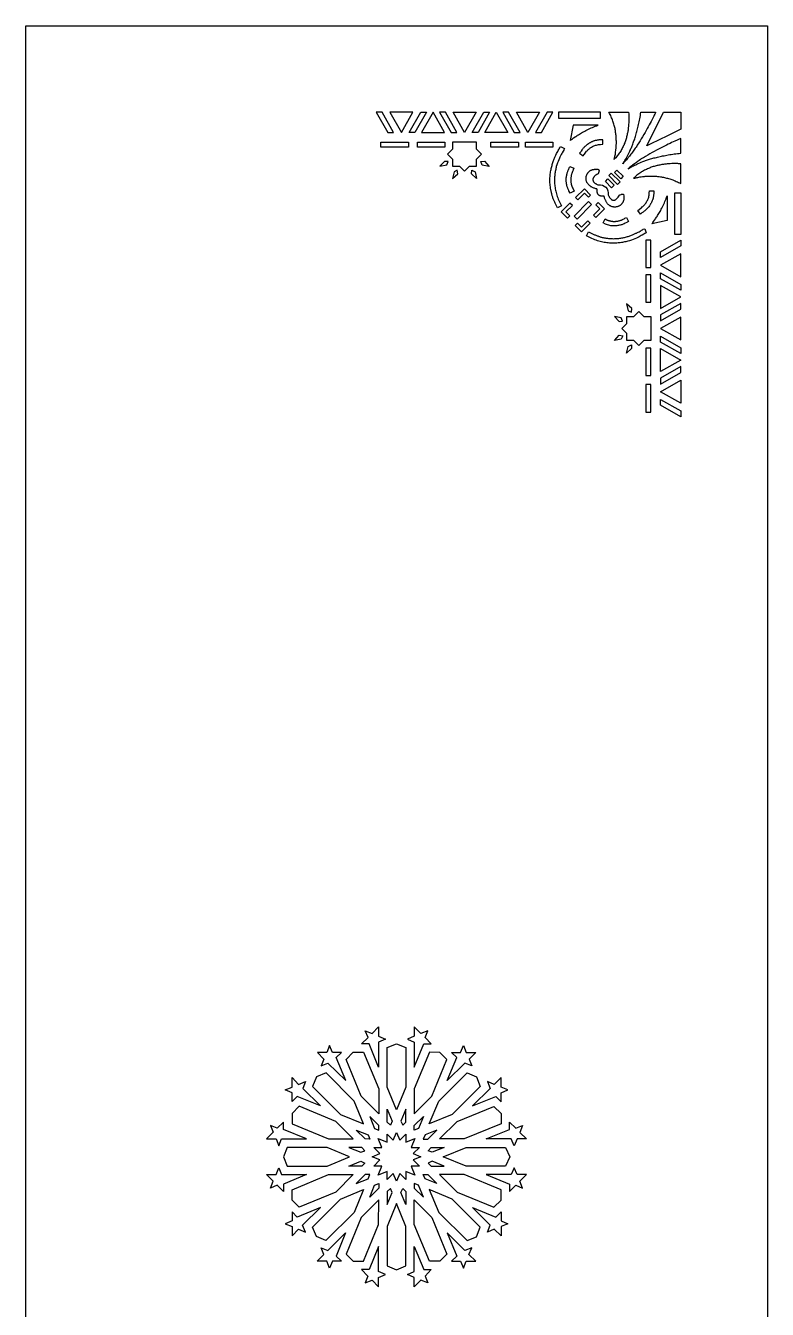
# Model space of a CAD drawing. Extents: x 3293 to 3978, y -2540 to -450.
# Drawn here: x 3293 to 3978, y -1636 to -450 of the extents above; entities that cross this region are included whole.
import ezdxf

# ---------------------------------------------------------------- set-up
doc = ezdxf.new("R2010")
doc.units = 0
doc.header["$MEASUREMENT"] = 0
doc.layers.add('LAYER_1', color=18, linetype='CONTINUOUS')

msp = doc.modelspace()

# ---------------------------------------------------------------- linework, layer by layer
at = {"layer": 'LAYER_1'}
for points in [[(3978.2, -2539.9), (3293.2, -2539.9), (3293.2, -449.9), (3978.2, -449.9)], [(3633, -548.4), (3622.4, -529.9), (3621.3, -529.9), (3617, -529.9), (3627.7, -548.4)], [(3640.2, -548.4), (3640.2, -548.4), (3650.8, -529.9), (3640.2, -529.9), (3640.2, -529.9), (3640.2, -529.9), (3629.6, -529.9), (3640.2, -548.4)], [(3652.7, -548.4), (3647.3, -548.4), (3658, -529.9), (3659, -529.9), (3663.3, -529.9)], [(3669.4, -529.9), (3658.8, -548.4), (3669.4, -548.4), (3680, -548.4)], [(3691.5, -548.4), (3680.8, -529.9), (3679.7, -529.9), (3675.4, -529.9), (3686.1, -548.4)], [(3698.6, -548.4), (3698.6, -548.4), (3688, -529.9), (3698.6, -529.9), (3698.6, -529.9), (3698.6, -529.9), (3709.2, -529.9), (3698.6, -548.4)], [(3711.1, -548.4), (3705.7, -548.4), (3716.4, -529.9), (3717.4, -529.9), (3721.7, -529.9)], [(3727.8, -548.4), (3717.2, -548.4), (3727.8, -529.9), (3738.4, -548.4)], [(3749.9, -548.4), (3739.2, -529.9), (3738.1, -529.9), (3733.8, -529.9), (3744.5, -548.4)], [(3757, -548.4), (3757, -548.4), (3746.4, -529.9), (3757, -529.9), (3757, -529.9), (3757, -529.9), (3767.6, -529.9), (3757, -548.4)], [(3769.5, -548.4), (3780.1, -529.9), (3775.9, -529.9), (3774.8, -529.9), (3764.1, -548.4)], [(3785.2, -529.9), (3785.2, -535.4), (3824, -535.4), (3824, -529.9)], [(3831.9, -529.9), (3850.1, -529.9), (3850.1, -530), (3850.1, -530.2), (3850.2, -531.2), (3850.2, -531.8), (3850.3, -532.6), (3850.3, -533.5), (3850.3, -534.5), (3850.3, -535.7), (3850.3, -536.9), (3850.3, -538.1), (3850.2, -539.5), (3850.1, -541), (3850, -541.7), (3850, -542.5), (3849.9, -543.2), (3849.8, -544), (3849.7, -544.8), (3849.6, -545.7), (3849.5, -546.5), (3849.3, -547.3), (3849.2, -548.2), (3849, -549), (3848.8, -549.9), (3848.6, -550.8), (3848.4, -551.7), (3848.2, -552.6), (3848, -553.5), (3847.7, -554.3), (3847.4, -555.2), (3847.1, -556.2), (3846.8, -557.1), (3846.5, -558), (3846.1, -558.9), (3845.8, -559.8), (3845.4, -560.7), (3845, -561.6), (3844.5, -562.5), (3844.1, -563.4), (3843.6, -564.2), (3843.1, -565.1), (3842.6, -566), (3842, -566.9), (3841.4, -567.7), (3840.8, -568.6), (3840.2, -569.4), (3839.6, -570.2), (3838.9, -571.1), (3838.2, -571.9), (3837.8, -572.3), (3837.4, -572.6), (3837.1, -573), (3836.7, -573.4), (3836.7, -573.3), (3836.7, -573.1), (3836.9, -572.3), (3837.1, -571.8), (3837.2, -571.1), (3837.4, -570.4), (3837.6, -569.5), (3837.8, -568.6), (3837.9, -567.5), (3838.1, -566.4), (3838.3, -565.2), (3838.4, -563.9), (3838.5, -563.3), (3838.6, -562.6), (3838.6, -561.9), (3838.7, -561.2), (3838.7, -560.4), (3838.7, -559.7), (3838.8, -558.9), (3838.8, -558.1), (3838.8, -557.3), (3838.8, -556.5), (3838.7, -555.7), (3838.7, -554.9), (3838.7, -554), (3838.6, -553.2), (3838.6, -552.3), (3838.5, -551.4), (3838.4, -550.5), (3838.3, -549.6), (3838.1, -548.7), (3838, -547.7), (3837.8, -546.8), (3837.7, -545.8), (3837.5, -544.9), (3837.2, -543.9), (3837, -543), (3836.8, -542), (3836.5, -541), (3836.2, -540), (3835.9, -539), (3835.5, -538), (3835.2, -537), (3834.8, -536), (3834.4, -535), (3833.9, -534), (3833.5, -532.9), (3833, -531.9), (3832.5, -530.9)], [(3844.6, -577.4), (3844.7, -577.3), (3844.8, -577.1), (3845.2, -576.5), (3845.8, -575.6), (3846.2, -575), (3846.6, -574.4), (3847.1, -573.6), (3847.6, -572.7), (3848.1, -571.8), (3848.7, -570.8), (3849.3, -569.6), (3849.9, -568.4), (3850.6, -567.1), (3851.2, -565.7), (3851.9, -564.2), (3852.2, -563.4), (3852.6, -562.6), (3852.9, -561.8), (3853.3, -560.9), (3853.6, -560.1), (3854, -559.2), (3854.3, -558.2), (3854.7, -557.3), (3855, -556.3), (3855.4, -555.3), (3855.7, -554.3), (3856, -553.2), (3856.4, -552.1), (3856.7, -551), (3857.1, -549.9), (3857.4, -548.7), (3857.7, -547.6), (3858, -546.4), (3858.4, -545.1), (3858.7, -543.9), (3859, -542.6), (3859.3, -541.3), (3859.6, -539.9), (3859.8, -538.6), (3860.1, -537.2), (3860.4, -535.8), (3860.7, -534.3), (3860.9, -532.9), (3861.1, -531.4), (3861.4, -529.9), (3875, -529.9), (3874.9, -530.1), (3874.8, -530.4), (3874.5, -531), (3874.2, -531.7), (3873.8, -532.5), (3873.3, -533.5), (3872.8, -534.6), (3872.2, -535.8), (3871.5, -537.1), (3870.8, -538.5), (3870, -540), (3869.1, -541.6), (3868.2, -543.3), (3867.3, -545), (3866.3, -546.8), (3865.2, -548.6), (3864.1, -550.5), (3863, -552.4), (3861.8, -554.4), (3860.6, -556.3), (3859.4, -558.2), (3858.1, -560.2), (3857.5, -561.1), (3856.9, -562.1), (3856.2, -563.1), (3855.5, -564), (3854.9, -564.9), (3854.2, -565.9), (3853.5, -566.8), (3852.9, -567.7), (3852.2, -568.6), (3851.5, -569.5), (3850.8, -570.4), (3850.1, -571.2), (3849.5, -572.1), (3848.8, -572.9), (3848.1, -573.7), (3847.4, -574.5), (3846.7, -575.2), (3846, -576), (3845.3, -576.7)], [(3882.4, -529.9), (3898.2, -529.9), (3898.2, -545.6), (3887.1, -551), (3876.9, -555.9), (3871.7, -558.5), (3866.8, -560.8)], [(3796.2, -555.8), (3796.8, -555.4), (3797.4, -554.9), (3798.3, -554.3), (3799.3, -553.5), (3800.6, -552.6), (3801.3, -552.1), (3802.1, -551.6), (3802.9, -551.1), (3803.7, -550.6), (3804.6, -550), (3805.5, -549.5), (3806.5, -548.9), (3807.5, -548.3), (3808.5, -547.8), (3809.6, -547.2), (3810.7, -546.6), (3811.8, -546), (3813, -545.5), (3814.2, -544.9), (3815.4, -544.3), (3816.7, -543.8), (3817.9, -543.3), (3819.2, -542.8), (3820.6, -542.3), (3821.3, -542.1), (3821.9, -541.9), (3799, -541.9)], [(3826.3, -559.4), (3826.3, -555.3), (3824.4, -555.3), (3823.8, -555.3), (3823.2, -555.3), (3822.6, -555.4), (3822, -555.5), (3821.5, -555.6), (3820.9, -555.7), (3820.3, -555.8), (3819.8, -555.9), (3819.3, -556), (3818.7, -556.2), (3818.2, -556.3), (3817.7, -556.5), (3817.2, -556.7), (3816.8, -556.9), (3816.3, -557.1), (3815.8, -557.3), (3815.4, -557.5), (3815, -557.7), (3814.5, -558), (3814.1, -558.2), (3813.7, -558.5), (3813.3, -558.7), (3812.9, -559), (3812.2, -559.5), (3811.5, -560), (3810.8, -560.5), (3810.2, -561.1), (3809.7, -561.6), (3809.1, -562.1), (3808.6, -562.6), (3808.2, -563.1), (3807.7, -563.6), (3807.3, -564.1), (3807, -564.6), (3806.7, -565), (3806.1, -565.7), (3805.8, -566.3), (3805.6, -566.6), (3804.8, -567.7), (3808.2, -570.1), (3809, -568.9), (3809.3, -568.6), (3810, -567.5), (3810.6, -566.7), (3811.3, -565.9), (3811.7, -565.5), (3812.1, -565.1), (3812.5, -564.6), (3813, -564.2), (3813.5, -563.7), (3814.1, -563.3), (3814.6, -562.8), (3815.3, -562.4), (3815.9, -562), (3816.6, -561.6), (3817.3, -561.3), (3818, -560.9), (3818.8, -560.6), (3819.5, -560.3), (3820.4, -560.1), (3821.2, -559.9), (3822.1, -559.7), (3823.1, -559.6), (3824, -559.5)], [(3849.8, -582), (3849.9, -582), (3850.1, -581.9), (3850.7, -581.5), (3851.6, -580.9), (3852.2, -580.6), (3852.9, -580.2), (3853.7, -579.7), (3854.6, -579.3), (3855.6, -578.8), (3856.6, -578.3), (3857.8, -577.7), (3859, -577.2), (3860.4, -576.6), (3861.8, -576), (3863.3, -575.4), (3864.1, -575.1), (3865, -574.8), (3865.8, -574.5), (3866.7, -574.2), (3867.6, -573.9), (3868.5, -573.6), (3869.5, -573.3), (3870.4, -573), (3871.4, -572.7), (3872.4, -572.4), (3873.5, -572.1), (3874.6, -571.9), (3875.7, -571.6), (3876.8, -571.3), (3877.9, -571), (3879.1, -570.7), (3880.3, -570.5), (3881.5, -570.2), (3882.8, -570), (3884, -569.7), (3885.3, -569.5), (3886.6, -569.3), (3888, -569), (3889.4, -568.8), (3890.8, -568.6), (3892.2, -568.4), (3893.6, -568.2), (3895.1, -568.1), (3896.6, -567.9), (3898.2, -567.7), (3898.2, -554.1), (3897.7, -554.3), (3896.6, -554.8), (3894.8, -555.6), (3892.6, -556.6), (3889.8, -557.9), (3888.3, -558.6), (3886.7, -559.4), (3885, -560.2), (3883.2, -561.1), (3881.4, -562), (3879.5, -562.9), (3877.6, -563.9), (3875.7, -564.9), (3873.7, -566), (3871.7, -567.1), (3869.7, -568.2), (3867.7, -569.4), (3865.7, -570.6), (3864.7, -571.2), (3863.8, -571.8), (3862.8, -572.4), (3861.8, -573), (3860.9, -573.6), (3859.9, -574.3), (3859, -574.9), (3858.1, -575.5), (3857.2, -576.2), (3856.3, -576.8), (3855.4, -577.4), (3854.5, -578.1), (3853.7, -578.7), (3852.9, -579.4), (3852.1, -580), (3851.3, -580.7), (3850.5, -581.4)], [(3646.7, -562.2), (3621.3, -562.2), (3621.3, -557.4), (3646.7, -557.4)], [(3680.3, -562.2), (3655, -562.2), (3655, -557.4), (3680.3, -557.4)], [(3698.5, -557.4), (3687.5, -557.4), (3687.4, -557.4), (3687.4, -563.9), (3682.8, -568.5), (3687.4, -573.1), (3687.4, -579.6), (3693.9, -579.6), (3698.5, -584.2), (3703.1, -579.6), (3709.6, -579.6), (3709.6, -573.1), (3714.2, -568.5), (3709.6, -563.9), (3709.6, -557.4), (3709.6, -557.4)], [(3748.3, -562.2), (3722.9, -562.2), (3722.9, -557.4), (3748.3, -557.4)], [(3780.1, -562.2), (3754.8, -562.2), (3754.8, -557.4), (3780.1, -557.4)], [(3777.4, -595.1), (3777.4, -593.9), (3777.4, -592.7), (3777.4, -591.5), (3777.4, -590.4), (3777.5, -589.2), (3777.6, -588.1), (3777.7, -587), (3777.8, -585.9), (3778, -584.9), (3778.2, -583.8), (3778.4, -582.8), (3778.6, -581.8), (3778.8, -580.8), (3779, -579.9), (3779.3, -578.9), (3779.5, -578), (3779.8, -577.1), (3780.1, -576.2), (3780.4, -575.4), (3780.7, -574.5), (3781, -573.7), (3781.3, -572.9), (3781.6, -572.2), (3781.9, -571.4), (3782.2, -570.7), (3782.5, -570), (3782.9, -569.4), (3783.5, -568.1), (3784.1, -567), (3784.6, -566), (3785.1, -565.1), (3785.6, -564.3), (3786, -563.6), (3786.5, -562.8), (3787.2, -561.6), (3790.9, -563.2), (3790.3, -564.6), (3790.1, -565), (3789.5, -565.8), (3788.7, -567.2), (3788.3, -568), (3787.7, -569), (3787.2, -570), (3786.6, -571.2), (3786.1, -572.4), (3785.5, -573.8), (3784.9, -575.2), (3784.3, -576.7), (3783.8, -578.3), (3783.3, -580), (3783.1, -580.9), (3782.9, -581.8), (3782.7, -582.7), (3782.5, -583.6), (3782.3, -584.6), (3782.1, -585.5), (3782, -586.5), (3781.9, -587.5), (3781.8, -588.5), (3781.7, -589.5), (3781.6, -590.6), (3781.6, -591.6), (3781.6, -592.7), (3781.6, -593.8), (3781.6, -594.9), (3781.7, -596), (3781.8, -597.1), (3781.9, -598.2), (3782.1, -599.3), (3782.3, -600.5), (3782.5, -601.7), (3782.8, -602.8), (3783.1, -604), (3783.4, -605.2), (3783.8, -606.4), (3784.2, -607.6), (3784.6, -608.8), (3785.1, -610), (3785.7, -611.3), (3786.3, -612.5), (3786.9, -613.8), (3788.2, -616.2), (3784.5, -618.2), (3783.5, -616.4), (3783.2, -615.7), (3782.8, -615), (3782.5, -614.4), (3782.2, -613.7), (3781.9, -613), (3781.6, -612.3), (3781.3, -611.7), (3781, -611), (3780.7, -610.3), (3780.5, -609.7), (3780.2, -609), (3780, -608.4), (3779.8, -607.7), (3779.6, -607), (3779.4, -606.4), (3779.2, -605.7), (3779, -605.1), (3778.8, -604.4), (3778.7, -603.8), (3778.5, -603.2), (3778.4, -602.5), (3778.3, -601.9), (3778.2, -601.2), (3778, -600.6), (3777.9, -600), (3777.8, -598.7), (3777.6, -597.5), (3777.5, -596.3)], [(3683.3, -575.4), (3680.1, -575.2), (3675.7, -579.8), (3682.1, -578.5)], [(3713.6, -575.3), (3716.9, -575.1), (3721.4, -579.9), (3714.9, -578.6)], [(3799.8, -602.6), (3796.2, -604.7), (3795.3, -603.1), (3795, -602.6), (3794.7, -602), (3794.4, -601.5), (3794.2, -601), (3794, -600.4), (3793.8, -599.9), (3793.6, -599.4), (3793.4, -598.8), (3793.3, -598.3), (3793.1, -597.8), (3793, -597.3), (3792.9, -596.7), (3792.8, -596.2), (3792.7, -595.7), (3792.6, -595.2), (3792.6, -594.7), (3792.5, -594.2), (3792.5, -593.7), (3792.5, -593.3), (3792.5, -592.8), (3792.5, -592.3), (3792.5, -591.8), (3792.5, -591.4), (3792.5, -590.5), (3792.6, -589.6), (3792.8, -588.8), (3792.9, -588), (3793.1, -587.2), (3793.2, -586.5), (3793.4, -585.8), (3793.6, -585.1), (3793.8, -584.5), (3794, -583.9), (3794.2, -583.4), (3794.4, -582.9), (3794.8, -582.1), (3795.1, -581.5), (3795.2, -581.1), (3795.8, -579.9), (3799.6, -581.5), (3799, -582.9), (3798.8, -583.3), (3798.3, -584.5), (3798, -585.4), (3797.6, -586.4), (3797.4, -586.9), (3797.3, -587.5), (3797.1, -588.1), (3797, -588.8), (3796.9, -589.4), (3796.8, -590.1), (3796.7, -590.8), (3796.7, -591.6), (3796.6, -592.3), (3796.7, -593.1), (3796.7, -593.9), (3796.8, -594.7), (3796.9, -595.5), (3797.1, -596.3), (3797.3, -597.2), (3797.5, -598), (3797.9, -598.9), (3798.2, -599.7), (3798.7, -600.6)], [(3898.2, -595.7), (3898.2, -577.5), (3898.1, -577.5), (3897.8, -577.4), (3896.8, -577.4), (3896.2, -577.4), (3895.4, -577.3), (3894.5, -577.3), (3893.5, -577.3), (3892.4, -577.3), (3891.2, -577.3), (3889.9, -577.3), (3888.5, -577.4), (3887.1, -577.5), (3886.3, -577.5), (3885.6, -577.6), (3884.8, -577.7), (3884, -577.8), (3883.2, -577.9), (3882.4, -578), (3881.5, -578.1), (3880.7, -578.2), (3879.8, -578.4), (3879, -578.6), (3878.1, -578.7), (3877.2, -578.9), (3876.4, -579.1), (3875.5, -579.4), (3874.6, -579.6), (3873.7, -579.9), (3872.8, -580.1), (3871.9, -580.4), (3871, -580.7), (3870.1, -581.1), (3869.2, -581.4), (3868.3, -581.8), (3867.4, -582.2), (3866.5, -582.6), (3865.6, -583), (3864.7, -583.5), (3863.8, -584), (3862.9, -584.5), (3862, -585), (3861.2, -585.6), (3860.3, -586.1), (3859.5, -586.7), (3858.6, -587.4), (3857.8, -588), (3857, -588.7), (3856.2, -589.4), (3855.8, -589.8), (3855.4, -590.1), (3855, -590.5), (3854.6, -590.9), (3854.7, -590.9), (3854.9, -590.8), (3855.7, -590.6), (3856.3, -590.5), (3856.9, -590.3), (3857.7, -590.2), (3858.5, -590), (3859.5, -589.8), (3860.5, -589.6), (3861.6, -589.5), (3862.8, -589.3), (3864.1, -589.2), (3864.7, -589.1), (3865.4, -589), (3866.1, -589), (3866.9, -588.9), (3867.6, -588.9), (3868.3, -588.8), (3869.1, -588.8), (3869.9, -588.8), (3870.7, -588.8), (3871.5, -588.8), (3872.3, -588.8), (3873.2, -588.9), (3874, -588.9), (3874.9, -589), (3875.8, -589), (3876.6, -589.1), (3877.5, -589.2), (3878.4, -589.3), (3879.4, -589.4), (3880.3, -589.6), (3881.2, -589.7), (3882.2, -589.9), (3883.1, -590.1), (3884.1, -590.3), (3885.1, -590.6), (3886.1, -590.8), (3887, -591.1), (3888, -591.4), (3889, -591.7), (3890, -592.1), (3891, -592.4), (3892, -592.8), (3893.1, -593.2), (3894.1, -593.7), (3895.1, -594.1), (3896.1, -594.6), (3897.1, -595.1)], [(3691.7, -583.4), (3688.8, -584.9), (3687.3, -591.1), (3692.2, -586.8)], [(3705.4, -583.5), (3708.2, -585), (3709.6, -591), (3704.9, -586.8)], [(3836.7, -597.3), (3834.4, -599.6), (3828.6, -593.8), (3830.9, -591.5)], [(3831.7, -588.3), (3834, -586), (3842.2, -594.2), (3839.9, -596.5)], [(3837, -585.4), (3839.2, -583.2), (3845, -589), (3842.8, -591.2)], [(3809.2, -600.5), (3801.1, -608.5), (3803.3, -610.7), (3809.2, -604.7), (3812.9, -608.4), (3815, -606.3)], [(3869.2, -602.3), (3873.4, -602.3), (3873.3, -604.2), (3873.3, -604.8), (3873.3, -605.4), (3873.2, -606), (3873.1, -606.6), (3873.1, -607.2), (3873, -607.7), (3872.8, -608.3), (3872.7, -608.8), (3872.6, -609.4), (3872.4, -609.9), (3872.3, -610.4), (3872.1, -610.9), (3871.9, -611.4), (3871.7, -611.9), (3871.5, -612.3), (3871.3, -612.8), (3871.1, -613.2), (3870.9, -613.7), (3870.6, -614.1), (3870.4, -614.5), (3870.2, -614.9), (3869.9, -615.3), (3869.7, -615.7), (3869.2, -616.4), (3868.6, -617.1), (3868.1, -617.8), (3867.6, -618.4), (3867, -619), (3866.5, -619.5), (3866, -620), (3865.5, -620.5), (3865, -620.9), (3864.5, -621.3), (3864.1, -621.6), (3863.6, -622), (3862.9, -622.5), (3862.4, -622.9), (3862.1, -623), (3860.9, -623.9), (3858.5, -620.5), (3859.7, -619.6), (3860, -619.4), (3861.2, -618.6), (3861.9, -618), (3862.7, -617.3), (3863.1, -617), (3863.6, -616.5), (3864, -616.1), (3864.5, -615.6), (3864.9, -615.1), (3865.3, -614.5), (3865.8, -614), (3866.2, -613.4), (3866.6, -612.7), (3867, -612.1), (3867.4, -611.4), (3867.7, -610.6), (3868, -609.9), (3868.3, -609.1), (3868.6, -608.2), (3868.8, -607.4), (3868.9, -606.5), (3869.1, -605.6), (3869.1, -604.6)], [(3898.2, -642.9), (3892.6, -642.9), (3892.6, -604.2), (3898.2, -604.2)], [(3795.9, -613.7), (3787.9, -621.8), (3793.7, -627.6), (3795.8, -625.5), (3792.1, -621.8), (3798.1, -615.9)], [(3815.9, -615.1), (3802.5, -628.5), (3799.7, -625.7), (3813.1, -612.3)], [(3827.7, -619), (3819.7, -627.1), (3817.5, -624.9), (3823.5, -619), (3819.8, -615.3), (3821.9, -613.2)], [(3871.6, -632.8), (3872, -632.2), (3872.5, -631.6), (3873.1, -630.7), (3873.9, -629.6), (3874.8, -628.4), (3875.3, -627.7), (3875.8, -626.9), (3876.3, -626.1), (3876.8, -625.3), (3877.4, -624.4), (3877.9, -623.5), (3878.5, -622.5), (3879.1, -621.5), (3879.7, -620.5), (3880.2, -619.4), (3880.8, -618.3), (3881.4, -617.2), (3882, -616), (3882.5, -614.8), (3883.1, -613.6), (3883.6, -612.3), (3884.1, -611), (3884.6, -609.7), (3885.1, -608.4), (3885.3, -607.7), (3885.6, -607.1), (3885.6, -630)], [(3828.4, -628.4), (3830, -629.2), (3830.4, -629.4), (3830.8, -629.5), (3831.2, -629.7), (3831.6, -629.8), (3832, -630), (3832.4, -630.1), (3832.8, -630.2), (3833.2, -630.3), (3833.6, -630.4), (3834, -630.5), (3834.4, -630.5), (3834.8, -630.6), (3835.1, -630.6), (3835.5, -630.7), (3835.9, -630.7), (3836.2, -630.7), (3836.6, -630.7), (3837, -630.7), (3837.3, -630.7), (3837.7, -630.7), (3838, -630.7), (3838.4, -630.6), (3838.7, -630.6), (3839.4, -630.5), (3840, -630.4), (3840.7, -630.2), (3841.3, -630.1), (3841.9, -629.9), (3842.4, -629.8), (3843, -629.6), (3843.5, -629.4), (3843.9, -629.2), (3844.4, -629), (3844.8, -628.8), (3845.1, -628.6), (3845.8, -628.3), (3846.3, -628), (3846.6, -627.8), (3848, -627.1), (3849.9, -630.8), (3848.7, -631.5), (3848.3, -631.7), (3847, -632.4), (3846.1, -632.8), (3845, -633.3), (3844.4, -633.5), (3843.7, -633.7), (3843.1, -633.9), (3842.4, -634.1), (3841.6, -634.3), (3840.8, -634.5), (3840, -634.6), (3839.2, -634.7), (3838.4, -634.8), (3837.5, -634.9), (3836.6, -634.9), (3835.6, -634.9), (3834.7, -634.8), (3833.7, -634.7), (3832.8, -634.5), (3831.8, -634.2), (3830.7, -634), (3829.7, -633.6), (3828.7, -633.2), (3826.5, -632.1)], [(3814.5, -632.3), (3806.4, -640.3), (3800.6, -634.5), (3802.7, -632.4), (3806.4, -636.1), (3812.3, -630.1)], [(3864.9, -637.5), (3866.3, -641.3), (3865.1, -641.8), (3865, -641.9), (3864.1, -642.5), (3862.7, -643.3), (3861.8, -643.8), (3860.8, -644.3), (3859.7, -644.9), (3858.5, -645.5), (3857.2, -646.1), (3855.8, -646.7), (3854.3, -647.3), (3852.7, -647.9), (3851, -648.5), (3849.2, -649), (3848.3, -649.2), (3847.4, -649.5), (3846.4, -649.7), (3845.4, -649.9), (3844.4, -650.1), (3843.4, -650.2), (3842.4, -650.4), (3841.3, -650.5), (3840.3, -650.6), (3839.2, -650.7), (3838.1, -650.8), (3837, -650.8), (3835.9, -650.8), (3834.7, -650.8), (3833.6, -650.8), (3832.4, -650.7), (3831.2, -650.6), (3830, -650.5), (3828.8, -650.3), (3827.6, -650.1), (3826.4, -649.8), (3825.1, -649.6), (3823.9, -649.3), (3822.6, -648.9), (3821.3, -648.5), (3820.1, -648.1), (3818.8, -647.6), (3817.5, -647.1), (3816.2, -646.5), (3814.9, -645.9), (3813.6, -645.2), (3811.1, -643.9), (3813.1, -640.2), (3814.9, -641.2), (3815.5, -641.5), (3816.1, -641.8), (3816.7, -642.1), (3817.3, -642.4), (3817.9, -642.7), (3818.5, -643), (3819.1, -643.2), (3819.7, -643.5), (3820.3, -643.7), (3820.9, -643.9), (3821.5, -644.1), (3822.1, -644.3), (3822.6, -644.5), (3823.2, -644.7), (3823.8, -644.9), (3824.4, -645.1), (3824.9, -645.2), (3825.5, -645.4), (3826.1, -645.5), (3826.6, -645.6), (3827.2, -645.8), (3827.8, -645.9), (3828.3, -646), (3828.9, -646.1), (3829.4, -646.2), (3830.5, -646.3), (3831.6, -646.4), (3832.7, -646.5), (3833.8, -646.6), (3834.8, -646.6), (3835.9, -646.7), (3836.9, -646.6), (3837.9, -646.6), (3838.9, -646.6), (3839.9, -646.5), (3840.9, -646.4), (3841.8, -646.3), (3842.8, -646.1), (3843.7, -646), (3844.6, -645.8), (3845.5, -645.6), (3846.4, -645.4), (3847.3, -645.2), (3848.1, -645), (3848.9, -644.7), (3849.7, -644.5), (3850.5, -644.2), (3851.3, -644), (3852, -643.7), (3852.8, -643.4), (3853.5, -643.2), (3854.2, -642.9), (3854.8, -642.6), (3855.5, -642.3), (3856.1, -642), (3856.7, -641.7), (3857.3, -641.5), (3857.8, -641.2), (3858.8, -640.7), (3859.8, -640.2), (3860.6, -639.7), (3861.3, -639.3), (3861.9, -638.9), (3862.8, -638.4), (3863.1, -638.1), (3863.4, -638)], [(3865.9, -648), (3865.9, -673.3), (3870.6, -673.3), (3870.6, -648)], [(3879.6, -658.7), (3898.2, -648), (3898.2, -652.3), (3898.2, -653.4), (3879.6, -664.1)], [(3879.6, -671.2), (3879.6, -671.2), (3898.2, -681.8), (3898.2, -671.2), (3898.2, -671.2), (3898.2, -671.2), (3898.2, -660.6), (3879.6, -671.2)], [(3865.9, -679.9), (3865.9, -705.2), (3870.6, -705.2), (3870.6, -679.9)], [(3879.6, -678.3), (3898.2, -689), (3898.2, -690.1), (3898.2, -694.3), (3879.6, -683.7)], [(3879.6, -700.4), (3879.6, -711), (3898.2, -700.4), (3879.6, -689.8)], [(3852.7, -714.6), (3852.9, -711.2), (3848.2, -706.7), (3849.5, -713.3)], [(3879.6, -717.1), (3879.6, -722.5), (3898.2, -711.8), (3898.2, -710.7), (3898.2, -706.4)], [(3844.5, -722.8), (3843.1, -719.9), (3837, -718.5), (3841.2, -723.3)], [(3870.6, -729.6), (3870.6, -740.7), (3870.6, -740.7), (3864.1, -740.7), (3859.5, -745.3), (3854.9, -740.7), (3848.4, -740.7), (3848.4, -734.2), (3843.8, -729.6), (3848.4, -725), (3848.4, -718.5), (3854.9, -718.5), (3859.5, -713.9), (3864.1, -718.5), (3870.6, -718.5), (3870.6, -718.6)], [(3879.6, -729.6), (3879.6, -729.6), (3898.2, -740.2), (3898.2, -729.6), (3898.2, -729.6), (3898.2, -729.6), (3898.2, -719), (3879.6, -729.6)], [(3844.6, -736.4), (3843.1, -739.4), (3836.9, -740.8), (3841.2, -735.9)], [(3852.6, -744.8), (3852.8, -748.1), (3848.2, -752.4), (3849.5, -746.1)], [(3879.6, -736.7), (3898.2, -747.4), (3898.2, -748.5), (3898.2, -752.7), (3879.6, -742.1)], [(3865.9, -747.8), (3865.9, -773.1), (3870.6, -773.1), (3870.6, -747.8)], [(3898.2, -758.8), (3879.6, -769.4), (3879.6, -758.8), (3879.6, -748.2)], [(3879.6, -775.5), (3879.6, -780.9), (3898.2, -770.2), (3898.2, -769.1), (3898.2, -764.8)], [(3865.9, -781.5), (3865.9, -806.8), (3870.6, -806.8), (3870.6, -781.5)], [(3879.6, -788), (3879.6, -788), (3898.2, -777.4), (3898.2, -788), (3898.2, -788), (3898.2, -788), (3898.2, -798.6), (3879.6, -788)], [(3879.6, -795.1), (3898.2, -805.8), (3898.2, -806.9), (3898.2, -811.1), (3879.6, -800.5)], [(3619.2, -1411.9), (3610.4, -1390.6), (3603.5, -1390.6), (3609.4, -1384.7), (3606.7, -1378.4), (3613.1, -1381), (3619.2, -1374.9), (3619.2, -1383.5), (3625.6, -1386.2), (3619.2, -1388.8)], [(3652.1, -1411.9), (3661, -1390.6), (3667.8, -1390.6), (3662, -1384.7), (3664.6, -1378.4), (3658.3, -1381), (3652.1, -1374.9), (3652.1, -1383.5), (3645.8, -1386.2), (3652.1, -1388.8)], [(3588.8, -1424.5), (3579.9, -1403.2), (3584.8, -1398.4), (3576.5, -1398.4), (3573.9, -1392), (3571.2, -1398.4), (3562.6, -1398.4), (3568.7, -1404.5), (3566.1, -1410.9), (3572.4, -1408.2)], [(3619.3, -1455), (3603.1, -1438.9), (3589.1, -1405), (3595.8, -1398.3), (3605.2, -1398.3), (3619.3, -1432.2)], [(3635.7, -1390.4), (3644.4, -1394), (3644.4, -1430.6), (3635.7, -1451.6), (3627, -1430.6), (3626.9, -1394)], [(3652.1, -1455), (3668.2, -1438.9), (3682.3, -1405), (3675.6, -1398.4), (3666.1, -1398.3), (3652.1, -1432.2)], [(3682.6, -1424.5), (3691.4, -1403.2), (3686.6, -1398.4), (3694.9, -1398.4), (3697.5, -1392), (3700.1, -1398.4), (3708.8, -1398.4), (3702.7, -1404.5), (3705.3, -1410.9), (3698.9, -1408.2)], [(3565.4, -1447.9), (3544, -1439.1), (3539.2, -1443.9), (3539.2, -1435.7), (3532.8, -1433), (3539.2, -1430.4), (3539.2, -1421.7), (3545.3, -1427.9), (3551.7, -1425.2), (3549.1, -1431.6)], [(3561.8, -1421.1), (3558.2, -1429.8), (3584.1, -1455.7), (3605.3, -1464.5), (3596.5, -1443.3), (3570.6, -1417.4)], [(3709.5, -1421.1), (3713.1, -1429.8), (3687.2, -1455.7), (3666, -1464.5), (3674.9, -1443.3), (3700.8, -1417.4)], [(3706, -1447.9), (3727.3, -1439.1), (3732.2, -1444), (3732.2, -1435.7), (3738.5, -1433.1), (3732.2, -1430.4), (3732.2, -1421.7), (3726, -1427.9), (3719.7, -1425.3), (3722.3, -1431.6)], [(3595.8, -1478.4), (3579.7, -1462.3), (3545.9, -1448.2), (3539.2, -1454.9), (3539.2, -1464.4), (3573, -1478.4)], [(3615.4, -1468.6), (3619.3, -1470.2), (3619.3, -1466), (3610.9, -1457.6)], [(3630, -1465.7), (3627, -1462.8), (3627, -1450.9), (3631.6, -1461.9)], [(3641.4, -1465.7), (3644.3, -1462.8), (3644.3, -1450.9), (3639.8, -1461.9)], [(3655.9, -1468.6), (3652.1, -1470.2), (3652.1, -1466), (3660.5, -1457.6)], [(3675.5, -1478.4), (3691.6, -1462.3), (3725.5, -1448.3), (3732.2, -1454.9), (3732.2, -1464.4), (3698.3, -1478.4)], [(3552.7, -1478.4), (3531.4, -1469.6), (3531.4, -1462.7), (3525.6, -1468.5), (3519.2, -1465.9), (3521.8, -1472.2), (3515.7, -1478.4), (3524.4, -1478.4), (3527, -1484.8), (3529.6, -1478.4)], [(3609.4, -1474.6), (3611, -1478.5), (3606.8, -1478.4), (3598.4, -1470.1)], [(3662, -1474.6), (3660.4, -1478.5), (3664.5, -1478.5), (3672.9, -1470.1)], [(3718.6, -1478.4), (3740, -1469.6), (3740, -1462.7), (3745.8, -1468.5), (3752.2, -1465.9), (3749.5, -1472.3), (3755.7, -1478.4), (3747, -1478.4), (3744.4, -1484.8), (3741.7, -1478.4)], [(3658.3, -1494.8), (3651.1, -1497.8), (3656.8, -1503.5), (3649.2, -1503.5), (3652.6, -1511.7), (3644.3, -1508.3), (3644.3, -1515.9), (3638.6, -1510.3), (3635.7, -1517.4), (3632.7, -1510.3), (3627, -1515.9), (3627, -1508.3), (3618.8, -1511.7), (3622.2, -1503.5), (3614.6, -1503.5), (3620.2, -1497.8), (3613.1, -1494.8), (3620.2, -1491.9), (3614.6, -1486.2), (3622.2, -1486.2), (3618.8, -1478), (3627, -1481.4), (3627, -1473.8), (3632.7, -1479.4), (3635.7, -1472.3), (3638.6, -1479.4), (3644.3, -1473.8), (3644.3, -1481.4), (3652.6, -1478), (3649.2, -1486.2), (3656.8, -1486.2), (3651.1, -1491.9)], [(3531.2, -1494.9), (3534.8, -1503.6), (3571.5, -1503.6), (3592.4, -1494.9), (3571.5, -1486.1), (3534.8, -1486.1)], [(3606.5, -1489.2), (3603.6, -1486.2), (3591.7, -1486.2), (3602.7, -1490.7)], [(3664.8, -1489.2), (3667.8, -1486.2), (3679.6, -1486.2), (3668.7, -1490.7)], [(3740.2, -1494.9), (3736.5, -1503.6), (3699.9, -1503.6), (3678.9, -1494.9), (3699.9, -1486.2), (3736.5, -1486.1)], [(3552.7, -1511.3), (3531.4, -1520.1), (3531.4, -1527), (3525.5, -1521.2), (3519.2, -1523.8), (3521.8, -1517.5), (3515.7, -1511.3), (3524.4, -1511.3), (3527, -1504.9), (3529.6, -1511.3)], [(3606.5, -1500.6), (3603.6, -1503.5), (3591.7, -1503.5), (3602.7, -1499)], [(3664.8, -1500.6), (3667.8, -1503.5), (3679.6, -1503.5), (3668.7, -1499)], [(3718.6, -1511.3), (3740, -1520.1), (3739.9, -1527), (3745.8, -1521.2), (3752.2, -1523.8), (3749.5, -1517.5), (3755.7, -1511.3), (3747, -1511.3), (3744.4, -1505), (3741.7, -1511.3)], [(3595.8, -1511.3), (3579.7, -1527.4), (3545.9, -1541.5), (3539.2, -1534.8), (3539.2, -1525.3), (3573, -1511.3)], [(3609.4, -1515.1), (3611, -1511.3), (3606.8, -1511.3), (3598.4, -1519.6)], [(3662, -1515.1), (3660.4, -1511.3), (3664.5, -1511.3), (3672.9, -1519.6)], [(3675.5, -1511.3), (3691.6, -1527.4), (3725.5, -1541.5), (3732.2, -1534.8), (3732.2, -1525.3), (3698.3, -1511.3)], [(3561.8, -1568.6), (3558.2, -1559.9), (3584.1, -1534), (3605.3, -1525.2), (3596.5, -1546.4), (3570.5, -1572.3)], [(3615.4, -1521.1), (3619.3, -1519.6), (3619.3, -1523.7), (3610.9, -1532.1)], [(3630, -1524), (3627, -1526.9), (3627, -1538.8), (3631.6, -1527.8)], [(3641.4, -1524), (3644.3, -1526.9), (3644.3, -1538.8), (3639.8, -1527.8)], [(3655.9, -1521.1), (3652.1, -1519.6), (3652.1, -1523.7), (3660.5, -1532.1)], [(3709.5, -1568.7), (3713.1, -1559.9), (3687.2, -1534), (3666, -1525.2), (3674.9, -1546.4), (3700.8, -1572.3)], [(3619.3, -1534.7), (3603.1, -1550.8), (3589.1, -1584.7), (3595.7, -1591.4), (3605.2, -1591.4), (3619.2, -1557.5)], [(3635.7, -1599.3), (3644.4, -1595.7), (3644.4, -1559.1), (3635.7, -1538.1), (3627, -1559.1), (3626.9, -1595.7)], [(3652.1, -1534.7), (3668.2, -1550.8), (3682.3, -1584.7), (3675.6, -1591.4), (3666.1, -1591.4), (3652.1, -1557.5)], [(3565.4, -1541.8), (3544, -1550.6), (3539.2, -1545.8), (3539.2, -1554), (3532.8, -1556.7), (3539.2, -1559.3), (3539.2, -1568), (3545.3, -1561.8), (3551.7, -1564.5), (3549, -1558.1)], [(3706, -1541.8), (3727.3, -1550.6), (3732.2, -1545.8), (3732.2, -1554), (3738.5, -1556.7), (3732.2, -1559.3), (3732.2, -1568), (3726, -1561.8), (3719.7, -1564.5), (3722.3, -1558.1)], [(3588.7, -1565.2), (3579.9, -1586.5), (3584.8, -1591.4), (3576.5, -1591.3), (3573.9, -1597.7), (3571.2, -1591.3), (3562.5, -1591.3), (3568.7, -1585.2), (3566.1, -1578.8), (3572.4, -1581.5)], [(3682.6, -1565.2), (3691.4, -1586.5), (3686.6, -1591.4), (3694.8, -1591.4), (3697.5, -1597.7), (3700.1, -1591.4), (3708.8, -1591.3), (3702.6, -1585.2), (3705.3, -1578.8), (3698.9, -1581.5)], [(3619.2, -1577.8), (3610.4, -1599.1), (3603.5, -1599.1), (3609.3, -1605), (3606.7, -1611.3), (3613.1, -1608.7), (3619.2, -1614.9), (3619.2, -1606.2), (3625.6, -1603.5), (3619.2, -1600.9)], [(3652.1, -1577.8), (3661, -1599.1), (3667.8, -1599.1), (3662, -1605), (3664.6, -1611.3), (3658.3, -1608.7), (3652.1, -1614.9), (3652.1, -1606.2), (3645.8, -1603.5), (3652.1, -1600.9)]]:
    msp.add_lwpolyline(points, close=True, dxfattribs=at)
msp.add_lwpolyline([(3810.8, -590.6), (3810.8, -590.2), (3810.9, -589.8), (3810.9, -589.4), (3811, -589), (3811.1, -588.6), (3811.2, -588.2), (3811.4, -587.8), (3811.5, -587.5), (3811.7, -587.1), (3811.9, -586.7), (3812.1, -586.4), (3812.3, -586.1), (3812.5, -585.7), (3812.8, -585.4), (3813.1, -585.1), (3813.3, -584.8), (3813.6, -584.6), (3813.9, -584.3), (3814.3, -584.1), (3814.6, -583.8), (3814.9, -583.6), (3815.3, -583.4), (3815.7, -583.2), (3816, -583.1), (3816.4, -582.9), (3816.8, -582.8), (3817.3, -582.7), (3817.7, -582.6), (3818.1, -582.6), (3818.5, -582.5), (3819, -582.5), (3819.4, -582.5), (3819.9, -582.6), (3820.1, -582.6), (3820.4, -582.5), (3821.1, -582.4), (3821.5, -582.5), (3821.7, -582.5), (3821.9, -582.6), (3822.1, -582.7), (3822.3, -582.8), (3822.5, -583), (3822.6, -583.2), (3822.7, -583.4), (3822.8, -583.7), (3822.8, -583.9), (3822.8, -584.2), (3822.7, -584.4), (3822.7, -584.6), (3822.5, -585.1), (3822.3, -585.4), (3822.1, -585.8), (3821.8, -586.6), (3820.7, -587.3), (3819.9, -587.9), (3819.5, -588.1), (3819.2, -588.4), (3818.9, -588.7), (3818.6, -589), (3818.3, -589.3), (3818.1, -589.5), (3817.9, -589.8), (3817.7, -590.1), (3817.6, -590.3), (3817.4, -590.5), (3817.3, -590.8), (3817.2, -591), (3817.1, -591.2), (3817.1, -591.5), (3817, -591.7), (3817, -591.9), (3817, -592.1), (3817, -592.3), (3817, -592.5), (3817.1, -592.7), (3817.2, -593), (3817.3, -593.4), (3817.5, -593.8), (3817.7, -594.1), (3818, -594.4), (3818.3, -594.7), (3818.6, -595), (3819, -595.3), (3819.3, -595.6), (3819.7, -595.8), (3820, -596), (3820.4, -596.2), (3821, -596.6), (3821.6, -596.8), (3822, -596.9), (3822.1, -597, -0.519697), (3831.2, -606.1), (3831.3, -606.2), (3831.4, -606.6), (3831.7, -607.2), (3832, -607.9), (3832.4, -608.6), (3832.7, -608.9), (3832.9, -609.3), (3833.2, -609.6), (3833.5, -609.9), (3833.8, -610.2), (3834.1, -610.5), (3834.5, -610.7), (3834.8, -610.9), (3835.2, -611.1), (3835.6, -611.2), (3835.7, -611.2), (3835.9, -611.2), (3836.1, -611.2), (3836.3, -611.2), (3836.5, -611.2), (3836.8, -611.1), (3837, -611.1), (3837.2, -611), (3837.4, -610.9), (3837.7, -610.8), (3837.9, -610.7), (3838.1, -610.5), (3838.4, -610.3), (3838.7, -610.1), (3838.9, -609.9), (3839.2, -609.6), (3839.5, -609.3), (3839.8, -609), (3840.3, -608.3), (3840.9, -607.5), (3841.6, -606.4), (3842.1, -606.2), (3842.4, -606.1), (3843.1, -605.7), (3843.6, -605.5), (3843.8, -605.5), (3844, -605.4), (3844.3, -605.4), (3844.5, -605.4), (3844.8, -605.5), (3845, -605.6), (3845.2, -605.7), (3845.4, -605.9), (3845.5, -606.1), (3845.6, -606.3), (3845.7, -606.5), (3845.7, -606.7), (3845.8, -607.1), (3845.7, -607.4), (3845.7, -607.8), (3845.6, -608.3), (3845.7, -608.7), (3845.7, -609.2), (3845.7, -609.6), (3845.6, -610.1), (3845.6, -610.5), (3845.5, -610.9), (3845.4, -611.3), (3845.3, -611.7), (3845.1, -612.1), (3845, -612.5), (3844.8, -612.9), (3844.6, -613.2), (3844.4, -613.6), (3844.2, -613.9), (3843.9, -614.2), (3843.7, -614.5), (3843.4, -614.8), (3843.1, -615.1), (3842.8, -615.4), (3842.5, -615.6), (3842.2, -615.9), (3841.8, -616.1), (3841.5, -616.3), (3841.1, -616.5), (3840.8, -616.7), (3840.4, -616.8), (3840, -617), (3839.6, -617.1), (3839.3, -617.2), (3838.9, -617.3), (3838.5, -617.3), (3838.1, -617.4), (3837.7, -617.4), (3837.2, -617.4), (3836.8, -617.4), (3836.4, -617.4), (3836, -617.3), (3835.6, -617.3), (3835.2, -617.2), (3834.8, -617.1), (3834.4, -616.9), (3834, -616.8), (3833.6, -616.6), (3833.2, -616.4), (3832.8, -616.2), (3832.4, -615.9), (3832, -615.6), (3831.7, -615.3), (3831.3, -615), (3831, -614.7), (3830.6, -614.3), (3830.3, -613.9), (3830, -613.5), (3829.7, -613), (3829.4, -612.5), (3829.1, -612), (3828.9, -611.5), (3828.6, -611), (3828.4, -610.4), (3828.1, -609.8), (3827.9, -609.2), (3827.8, -608.5), (3827.6, -607.8), (3827.5, -607.5), (3827.3, -607.5), (3826.6, -607.5), (3825.9, -607.4), (3825.1, -607.4), (3824.8, -607.3), (3824.4, -607.3), (3824, -607.2), (3823.6, -607), (3823.2, -606.9), (3822.9, -606.7), (3822.6, -606.5), (3822.3, -606.2), (3822, -605.9), (3821.7, -605.5), (3821.5, -605.2), (3821.4, -604.8), (3821.2, -604.4), (3821.1, -604), (3821, -603.6), (3821, -603.2), (3820.9, -602.4), (3820.9, -601.6), (3820.8, -600.7), (3820.5, -600.6), (3819.8, -600.5), (3819.2, -600.3), (3818.5, -600.1), (3817.9, -599.9), (3817.3, -599.6), (3816.8, -599.4), (3816.2, -599.1), (3815.7, -598.8), (3815.3, -598.6), (3814.8, -598.3), (3814.4, -597.9), (3814, -597.6), (3813.6, -597.3), (3813.2, -596.9), (3812.9, -596.6), (3812.6, -596.2), (3812.3, -595.8), (3812.1, -595.4), (3811.8, -595.1), (3811.6, -594.7), (3811.5, -594.3), (3811.3, -593.9), (3811.2, -593.5), (3811, -593), (3810.9, -592.6), (3810.9, -592.2), (3810.8, -591.8), (3810.8, -591.4), (3810.8, -591)], format="xyb", close=True, dxfattribs=at)

doc.saveas('drawing.dxf')
